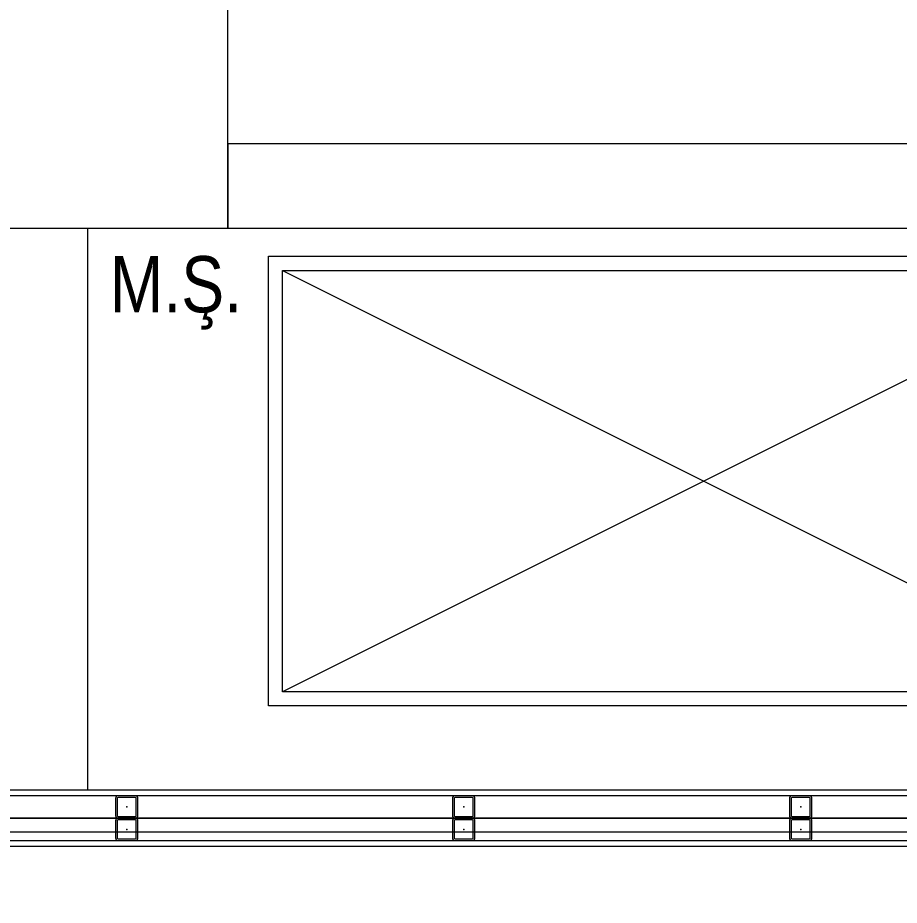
# Model space of a CAD drawing. Extents: x -2598 to 23780, y 0 to 8114.
# Drawn here: x 13115.1 to 13272.1, y 1824.5 to 1982.5 of the extents above; entities that cross this region are included whole.
import ezdxf

# ---------------------------------------------------------------- set-up
doc = ezdxf.new("R2010")
doc.units = 0
doc.header["$LTSCALE"] = 25
doc.header["$MEASUREMENT"] = 0
doc.linetypes.add('DOT2', pattern=[0.125, 0, -0.125])
doc.linetypes.add('HIDDEN', pattern=[0.375, 0.25, -0.125])
doc.layers.get('0').update_dxf_attribs({"color": 9, "lineweight": 9})
for name, color, linetype, lineweight in [('00', 9, 'Continuous', 9), ('01', 9, 'Continuous', 9), ('06B', 9, 'Continuous', 9), ('06C', 9, 'Continuous', 9), ('06D', 9, 'Continuous', 9), ('10', 9, 'Continuous', 9), ('11', 9, 'Continuous', 9), ('20', 9, 'DOT2', 9), ('21', 9, 'Continuous', 9), ('33', 9, 'BATTING', 9), ('35', 9, 'Continuous', 9), ('40', 9, 'Continuous', 9), ('40B', 9, 'Continuous', 9)]:
    doc.layers.add(name, color=color, linetype=linetype, lineweight=lineweight)
doc.styles.add('MuuM_TEXT-STANDART', font='ARIALN.TTF')
doc.linetypes.add('BATTING', pattern='A,0.0001,-0.1,[134,ltypeshp.shx,S=0.1,R=0,X=-0.1,Y=0],-0.2,[134,ltypeshp.shx,S=0.1,R=180,X=0.1,Y=0],-0.1', length=0.4001)

# ---------------------------------------------------------------- blocks, each defined once
blk = doc.blocks.new('p-kolon_80x80')
blk.add_lwpolyline([(-40, -40), (40, -40), (40, 40), (-40, 40)], close=True)
blk = doc.blocks.new('Prf-40x40')
for points in [[(1.5, -2), (-1.5, -2, -0.414214), (-2, -1.5), (-2, 1.5, -0.414214), (-1.5, 2), (1.5, 2, -0.414214), (2, 1.5), (2, -1.5, -0.414214)], [(1.5, -1.7), (-1.5, -1.7, -0.414214), (-1.7, -1.5), (-1.7, 1.5, -0.414214), (-1.5, 1.7), (1.5, 1.7, -0.414214), (1.7, 1.5), (1.7, -1.5, -0.414214)]]:
    blk.add_lwpolyline(points, format="xyb", close=True)
blk.add_point((0, 0))
blk = doc.blocks.new('p-2. kat planı')
at = {"layer": '00'}
blk.add_lwpolyline([(13152.5, 1945), (13772.5, 1945), (13772.5, 1960), (13152.5, 1960)], close=True, dxfattribs=at)
at = {"layer": '06D'}
for points in [[(13127.5, 1945), (13127.5, 1845)], [(13127.5, 1945), (13127.5, 1845)], [(13074.5, 1840), (13843.61, 1840), (13849.5, 1840), (13849.5, 1846.13), (13849.5, 1943)]]:
    blk.add_lwpolyline(points, dxfattribs=at)
at = {"layer": '11'}
for points in [[(13071.5, 1836), (13853.5, 1836), (13853.5, 1945)], [(13072.5, 1835), (13854.5, 1835), (13854.5, 1945), (13844.5, 1945), (13844.5, 1845), (13072.5, 1845)], [(13845.5, 1944), (13845.5, 1844), (13072.5, 1844)]]:
    blk.add_lwpolyline(points, dxfattribs=at)
at = {"layer": '20', "linetype": 'HIDDEN'}
blk.add_lwpolyline([(16671.49, 2158.03, 0.152192), (13054.42, 1065.28, 0.152192)], format="xyb", dxfattribs=at)
at = {"layer": '33', "ltscale": 0.4}
blk.add_lwpolyline([(13849.5, 1840), (13071.97, 1840)], dxfattribs=at)
at = {"layer": '40'}
blk.add_lwpolyline([(13054.42, 704.15, -0.030791), (13682.75, 1104.54), (13576.46, 1296.45, -0.024013), (14116.78, 1562.65), (14175.16, 1426.96), (14212.09, 1442.78), (14154.09, 1578.71, -0.023167), (14698.59, 1781.77), (14742.74, 1640.76), (14781.91, 1653.34), (14736.69, 1793.87, -0.023228), (15300.09, 1942.43), (15330.55, 1797.88), (15369.84, 1806.22), (15339.16, 1950.68, -0.024001), (15933.76, 2044.81), (15957.63, 1826.73, -0.029535), (16671.45, 1862.43), (16671.45, 2206.09), (16650.5, 2206.09, 0.149972), (13055.87, 1124.03), (13054.42, 1124.03)], format="xyb", close=True, dxfattribs=at)
at = {"layer": '40B'}
blk.add_lwpolyline([(13052.5, 1837.5), (13052.5, 1065.5), (13054.42, 1065.5, -0.152186), (16671.45, 2158.21), (16671.45, 2226.09), (16672.5, 2226.09), (16672.5, 2372.5), (15945, 2372.5), (15945, 2365), (14187.5, 2363), (14187.5, 2825), (13845, 2825), (13845, 1845), (13845, 1837.5)], format="xyb", close=True, dxfattribs=at)
at = {"layer": '01'}
blk.add_blockref('p-kolon_80x80', (13112.5, 1985), dxfattribs=at)
at = {"layer": '10', "xscale": -1}
for p in [(13134.5, 1842), (13194.5, 1842), (13254.5, 1842), (13134.5, 1838), (13194.5, 1838), (13254.5, 1838)]:
    blk.add_blockref('Prf-40x40', p, dxfattribs=at)
at = {"layer": '21', "style": 'MuuM_TEXT-STANDART'}
blk.add_text('M.Ş.', height=10, dxfattribs=at).set_placement((13131.49, 1930.03))

msp = doc.modelspace()

# ---------------------------------------------------------------- linework, layer by layer
at = {"layer": '06B'}
for points in [[(13055.87, 1124.03, -0.149972), (16650.5, 2206.09)], [(13033.61, 1157.26, -0.075525), (14783.96, 1979.92, -0.075525)]]:
    msp.add_lwpolyline(points, format="xyb", dxfattribs=at)
at = {"layer": '06C'}
msp.add_lwpolyline([(13124.69, 1100.45), (13117.7, 1111.05, -0.146397), (16605.5, 2161.14), (16605.5, 2148.44, 0.146396), (13124.69, 1100.45, 3.321415)], format="xyb", dxfattribs=at)
at = {"layer": '06D'}
for p, q in [((13162.25, 1937.5), (13312.25, 1862.5)), ((13312.25, 1937.5), (13162.25, 1862.5))]:
    msp.add_line(p, q, dxfattribs=at)
for points in [[(13314.75, 1860), (13159.75, 1860), (13159.75, 1940), (13314.75, 1940)], [(13312.25, 1862.5), (13162.25, 1862.5), (13162.25, 1937.5), (13312.25, 1937.5)]]:
    msp.add_lwpolyline(points, close=True, dxfattribs=at)
at = {"layer": '20', "linetype": 'HIDDEN'}
for points in [[(13074.5, 1250.48, -0.146575), (16650.5, 2301.36, -0.146575)], [(13074.5, 1209.1, -0.147553), (16652.5, 2266.71)]]:
    msp.add_lwpolyline(points, format="xyb", dxfattribs=at)
at = {"layer": '35'}
msp.add_lwpolyline([(16650.5, 2363), (16650.5, 2272.98, 0.147272), (13074.5, 1216.59), (13074.5, 1835), (13854.5, 1835), (13854.5, 2483.5), (13840.44, 2489.8), (13837.5, 2489.8), (13837.5, 2570.2), (13840.5, 2570.2), (13854.5, 2576.5), (13854.5, 2580), (13854.5, 2657), (13835.5, 2657), (13835.5, 2763), (13854.5, 2763), (13854.5, 2803), (14182.5, 2803), (14182.5, 2363)], format="xyb", close=True, dxfattribs=at)
msp.add_lwpolyline([(16670.8, 1862.43, 0.158669), (13096.04, 734.16, 0.158669)], format="xyb", dxfattribs=at)

# ---------------------------------------------------------------- block references
msp.add_blockref('p-2. kat planı', (0, 0))

doc.saveas('drawing.dxf')
